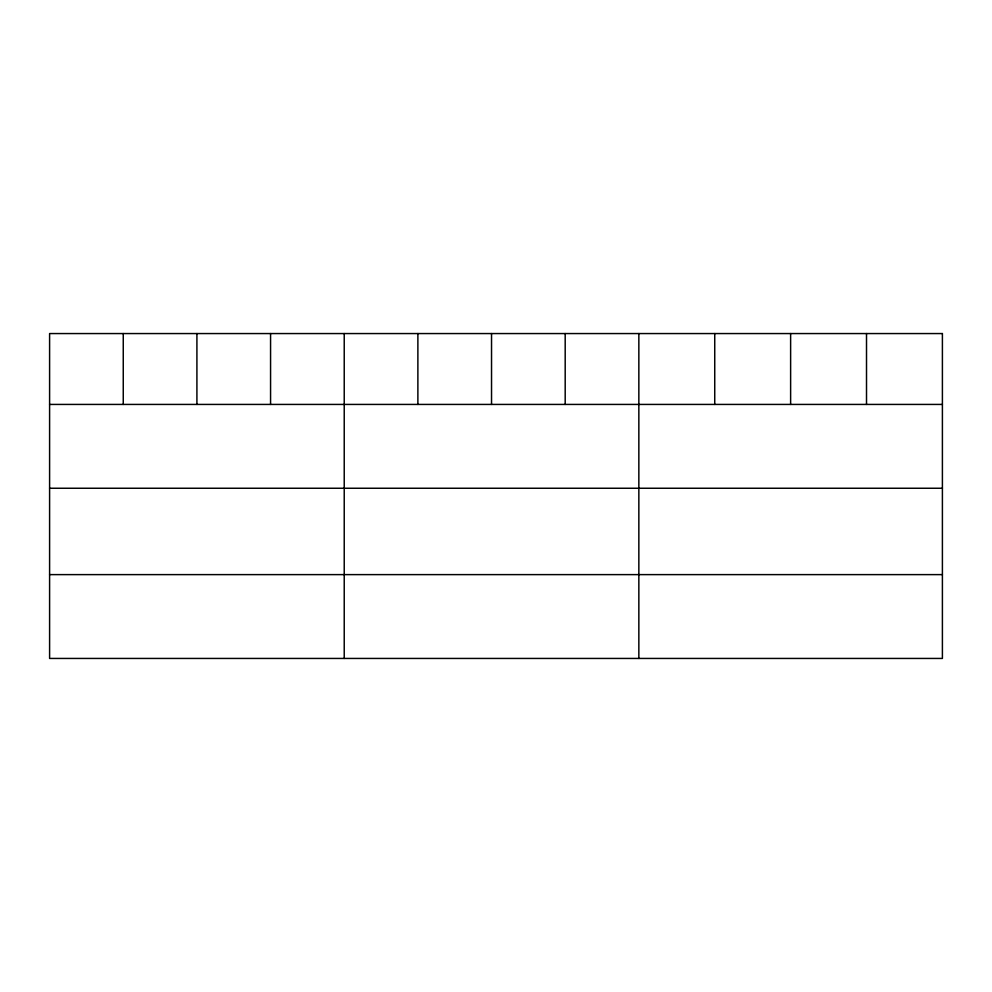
<?xml version="1.0" encoding="UTF-8"?>
<svg xmlns="http://www.w3.org/2000/svg" width="992" height="992" viewBox="0 0 992 992"><rect width="100%" height="100%" fill="white"/><g stroke="black" fill="none" stroke-linecap="round" stroke-linejoin="round"><path stroke-width="1.49" d="M49.6 404.426L942.4 404.426M49.6 488.25L942.4 488.25M49.6 574.616L942.4 574.616M866.512 333.56L866.512 404.426M790.624 333.56L790.624 404.426M714.736 333.56L714.736 404.426M638.848 333.56L638.848 658.44M565.192 333.56L565.192 404.426M491.536 333.56L491.536 404.426M417.88 333.56L417.88 404.426M344.224 333.56L344.224 658.44M270.568 333.56L270.568 404.426M196.912 333.56L196.912 404.426M123.256 333.56L123.256 404.426M942.4 333.56L49.6 333.56L49.6 658.44L942.4 658.44L942.4 333.56"/></g></svg>
